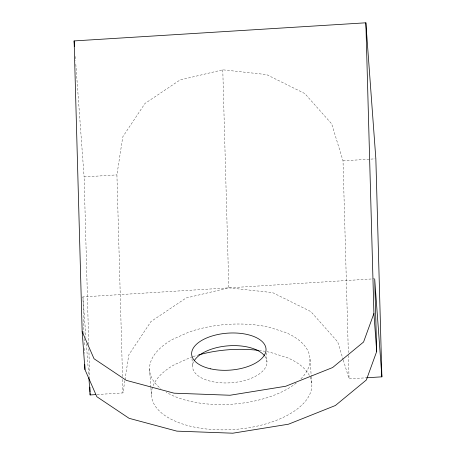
<?xml version="1.0" encoding="UTF-8"?>
<svg xmlns="http://www.w3.org/2000/svg" width="456" height="456" viewBox="0 0 456 456"><rect width="100%" height="100%" fill="white"/><g stroke="black" fill="none" stroke-linecap="round" stroke-linejoin="round"><path stroke-width="0.34" stroke-dasharray="2.28 1.71" d="M122.51 376.576L116.924 174.882L122.778 136.823L144.945 103.495L180.063 79.965L222.779 69.814L266.589 74.59L304.825 93.566L331.666 123.85L343.026 160.837L348.333 352.591M97.122 394.514L122.96 392.912L124.876 380.458M124.984 379.768L128.809 354.859L150.982 321.526L186.099 297.996L228.809 287.844L272.62 292.621L310.861 311.596L337.702 341.886L343.072 359.368M88.743 344.525L84.103 176.917L116.924 174.882M343.026 160.837L375.151 158.842M83.955 333.598L82.941 296.907L373.977 278.827M343.277 360.04L349.062 378.868L365.82 377.83M310 359.311L311.237 376.177M311.288 376.878L311.858 384.613M266.298 352.847L266.965 361.978M192.005 358.872L192.575 366.601M149.54 369.274L150.879 387.549M150.936 388.25L151.398 394.577M75.263 56.504L75.571 60.751M75.833 64.296L84.103 176.917M82.941 296.907L85.91 337.4M86.383 343.795L88.732 375.767M348.412 355.435L349.062 378.868M222.779 69.814L228.809 287.844M122.584 379.42L122.96 392.912M88.863 348.789L89.667 377.904M84.092 338.534L84.286 345.591M84.366 348.412L84.502 353.354M300.903 378.885A80.398 39.957 -4.2 0 0 285.718 332.504L268.926 327.18A80.398 39.957 -4.2 0 0 188.698 332.167L172.254 339.549A80.398 39.957 -4.2 0 0 160.843 388.592M296.315 382.989A80.398 39.957 -4.2 0 1 166.201 392.234M264.919 356.273A37.278 18.525 -4.2 0 1 231.357 382.749A37.278 18.525 -4.2 0 1 193.709 361.728M192.489 356.803A80.398 39.957 -4.2 0 0 190.557 357.47L174.112 364.851A80.398 39.957 -4.2 0 0 175.68 421.384A80.398 39.957 -4.2 0 0 289.138 414.333A80.398 39.957 -4.2 0 0 287.576 357.806L270.784 352.482A80.398 39.957 -4.2 0 0 265.46 351.422M193.144 356.586A80.398 39.957 -4.2 0 1 197.836 355.144M259.196 350.47A80.398 39.957 -4.2 0 1 264.776 351.302"/><path stroke-width="0.68" d="M365.86 22.8L373.909 313.511L363.575 342.011L332.606 367.553L285.718 386.249L230.046 395.249L174.072 393.18L126.312 380.367L94.039 358.752L82.165 331.632L74.117 40.92L365.86 22.8L375.847 158.796L381.883 376.833L366.521 377.785M381.883 376.833L374.684 278.787L376.696 351.462L366.362 379.968L335.394 405.509L288.505 424.2L232.834 433.2L176.86 431.137L129.099 418.317L96.826 396.703L84.953 369.582L82.165 331.632M88.886 377.899L90.14 394.953L95.726 394.605M373.909 313.511L376.696 351.462M74.117 40.92L74.533 46.586M89.923 387.138L90.06 392.109M90.1 393.528L90.14 394.953M84.816 364.64L84.953 369.582M194.296 360.662A37.278 18.525 -4.2 0 1 228.712 345.796A37.278 18.525 -4.2 0 1 264.548 355.788M198.525 354.95A80.398 39.957 -4.2 0 1 258.484 350.385M210.683 368.847A37.278 18.525 -4.2 0 0 266.036 349.33A37.278 18.525 -4.2 0 0 209.8 336.745A37.278 18.525 -4.2 0 0 210.683 368.847"/></g></svg>
